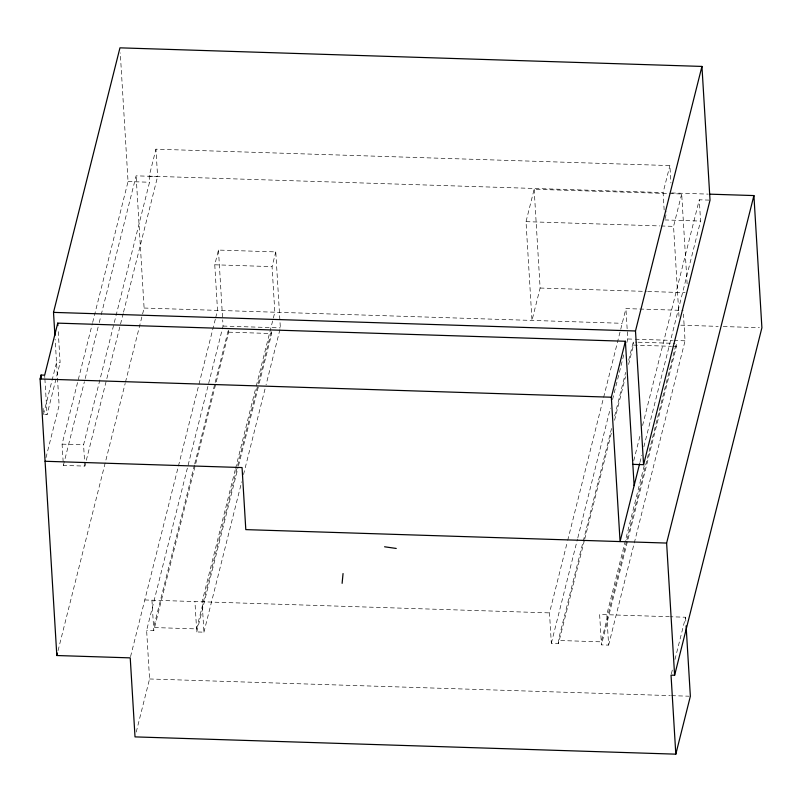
<?xml version="1.0" encoding="UTF-8"?>
<svg xmlns="http://www.w3.org/2000/svg" width="802" height="802" viewBox="0 0 802 802"><rect width="100%" height="100%" fill="white"/><g stroke="black" fill="none" stroke-linecap="round" stroke-linejoin="round"><path stroke-width="0.6" stroke-dasharray="4.01 3.01" d="M43.468 414.514L56.541 362.494L60.12 362.604L58.105 329.301M44.671 414.554L47.057 414.624L60.12 362.604M45.975 457.691L59.127 405.311L55.137 339.266M123.207 313.432L84.862 466.102L63.378 465.411L62.085 444.138L92.36 323.617M92.661 322.434L128.049 181.553L120.26 52.832M63.378 465.411L84.41 381.672M85.192 378.534L98.365 326.103M99.247 322.584L100.922 315.928M101.212 314.755L136.109 175.839L157.603 176.52L155.949 149.172L669.881 165.583L670.933 182.996M84.862 466.102L83.578 444.819L149.533 182.244L149.162 176.159L155.949 149.172M123.518 312.219L157.603 176.52M58.045 650.673L125.182 383.366M125.483 382.153L144.099 308.038L136.109 175.839M215.698 317.652L217.522 310.384L214.766 264.79L218.465 250.074L275.768 251.898L280.359 327.878L266.053 384.86M130.546 656.668L215.397 318.865M136.23 732.066L149.563 678.973L146.626 630.352L223.056 326.053L222.685 319.818M194.435 464.99L153.603 627.535L196.58 628.908L257.823 385.09M194.736 463.777L214.846 383.717M215.157 382.504L228.56 329.131L228.74 332.168L153.784 630.583L146.626 630.352M256.259 386.123L274.825 312.209L272.068 266.625L275.768 251.898M235.267 469.721L202.094 601.791L203.929 632.177L196.761 631.946L194.926 601.56M235.567 468.508L255.958 387.336M258.134 383.877L271.537 330.504L271.718 333.542L258.926 384.489M196.761 631.946L238.204 466.975M238.505 465.762L258.615 385.702M203.929 632.177L241.683 481.852M243.517 474.573L265.743 386.073M534.152 189.262L540.117 288.038L531.987 320.429L526.012 221.653L534.152 189.262L681.69 193.974L687.214 285.241M584.387 540.398L558.493 643.505L551.325 643.274L549.49 612.888L567.395 541.601M567.696 540.388L603.335 398.504M603.645 397.291L625.921 308.59L683.224 310.414M664.156 209.984L663.104 192.58L669.881 165.583M551.325 643.274L577.51 539.014M577.821 537.801L610.402 408.078M612.538 399.596L624.407 352.309M626.843 342.614L627.755 338.975L625.921 308.59M558.493 643.505L558.302 640.467L611.625 428.178M614.673 416.048L625.64 372.379M628.688 360.248L633.259 342.053L636.948 342.173M665.048 218.756L666.813 211.718M584.688 539.185L611.505 432.438M614.553 420.308L625.52 376.639M628.567 364.499L633.44 345.091L633.259 342.053M678.993 316.389L673.56 226.364L681.69 193.974M633.75 460.709L640.457 434.012M642.582 425.511L699.284 199.798L710.031 200.149M639.906 462.564L641.74 455.285M643.876 446.794L700.567 221.081L699.284 199.798M644.227 465.691L606.793 614.713L608.628 645.109L601.47 644.878L599.625 614.482L669.319 616.718M626.573 541.16L601.279 641.841L558.302 640.467M626.873 539.947L676.236 343.426L676.417 346.464L601.47 644.878M608.628 645.109L685.058 340.81L683.444 314.063M671.334 673.941L672.547 669.119M674.973 659.465L685.58 617.229L670.572 616.758M149.162 176.159L663.104 192.58M671.535 192.941L708.296 194.114M128.049 181.553L149.533 182.244M664.758 219.928L700.567 221.081M526.012 221.653L659.805 225.933M661.048 225.974L673.56 226.364M214.766 264.79L272.068 266.625M540.117 288.038L646.402 291.427M647.655 291.467L685.159 292.67M144.099 308.038L622.222 323.306M680.778 325.181L718.221 326.374M723.214 326.534L759.404 327.687M223.056 326.053L280.359 327.878M627.755 338.975L633.991 339.176M635.234 339.216L672.607 340.409M673.85 340.449L685.058 340.81M638.171 342.213L675.013 343.386M228.74 332.168L271.718 333.542M633.44 345.091L671.505 346.314M672.738 346.354L676.417 346.464M62.085 444.138L83.578 444.819M144.791 599.956L549.49 612.888M149.563 678.973L670.332 695.615M671.585 695.655L689.108 696.206M685.58 617.229L685.88 622.172M218.465 250.074L222.605 318.574M151.949 600.187L153.784 630.583M44.671 375.156L44.822 377.622M44.892 378.855L47.057 414.624M43.097 408.348L43.328 412.048"/><path stroke-width="1.2" d="M342.113 583.345L343.045 573.56M54.917 335.597L53.513 312.379L119.959 47.839L701.94 66.426L710.031 200.149L643.575 464.689L632.838 464.348M686.101 625.871L690.362 696.246L675.815 754.161L135.017 736.888L130.235 657.871L56.822 655.525L40.1 378.965L41.082 375.045L44.671 375.156L57.734 323.136L625.39 341.261L634.121 485.621M56.822 655.525L57.433 653.099M639.605 463.777L620.066 541.571L611.335 397.221L625.39 341.261M643.575 464.689L635.495 330.975L701.94 66.426M675.815 754.161L671.033 675.144L674.612 675.264L666.622 543.064L753.91 195.568L709.519 194.154M674.612 675.264L761.9 327.767L753.91 195.568M53.513 312.379L635.495 330.975M40.1 378.965L611.335 397.221M45.072 461.27L242.054 467.556L245.803 529.621L666.622 543.064M384.579 546.784L396.248 548.448M57.734 323.136L57.884 325.602M41.082 375.045L41.313 378.745"/></g></svg>
